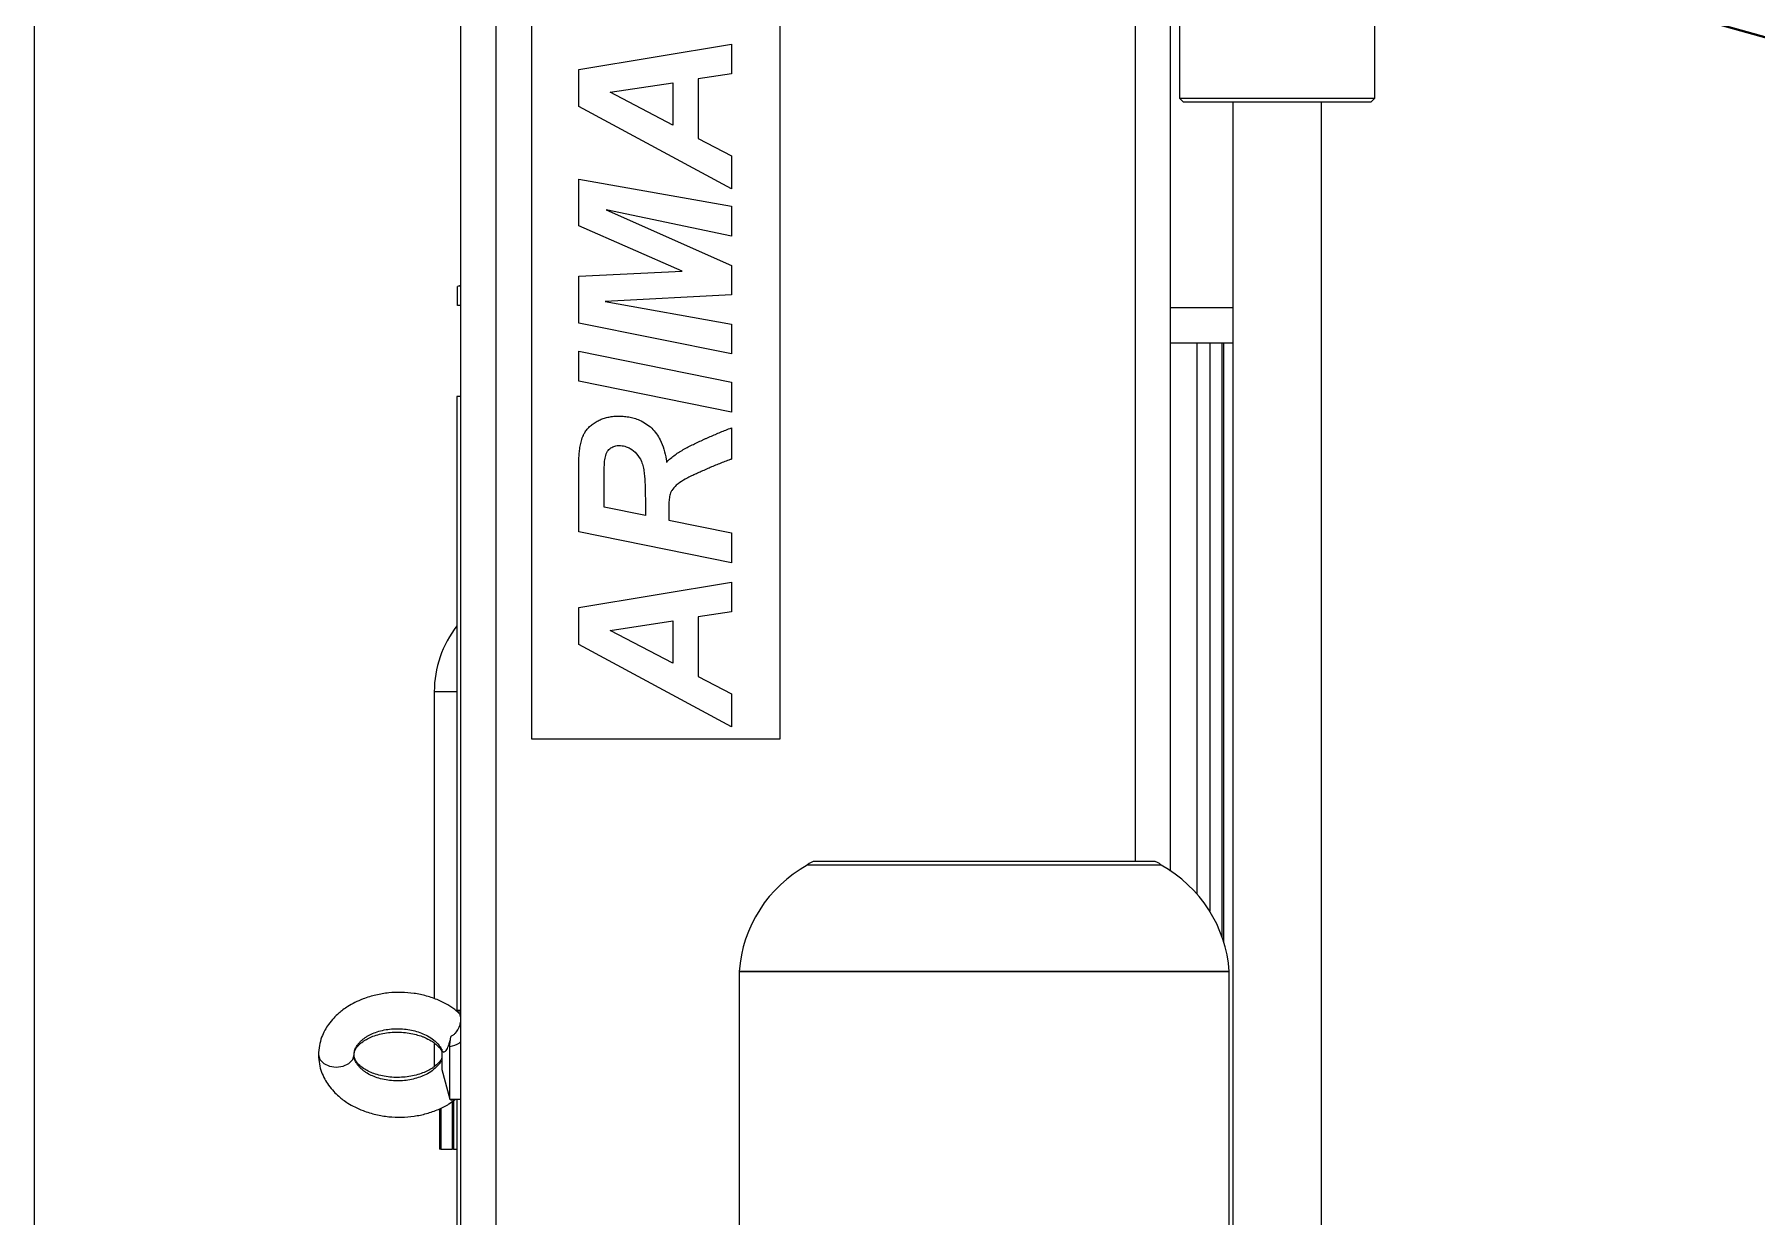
# Model space of a CAD drawing. Header units: centimetres. Extents: x 470464 to 524273, y 49611 to 59074.
# Drawn here: x 505485.43 to 505533.93, y 52584.81 to 52618.11 of the extents above; entities that cross this region are included whole.
import ezdxf

# ---------------------------------------------------------------- set-up
doc = ezdxf.new("R2010")
doc.units = ezdxf.units.CM
doc.header["$MEASUREMENT"] = 0
doc.layers.add('S-COLS-CONC', color=4, linetype='Continuous', lineweight=40)
doc.layers.add('vinç', color=7, linetype='Continuous')

# ---------------------------------------------------------------- blocks, each defined once
blk = doc.blocks.new('ytnytnytnnytytnrmutnebe')
at = {"color": 2, "linetype": 'Continuous', "lineweight": 25}
for p, q in [((416526.352, 68895.715), (416526.352, 68895.753)), ((416527.488, 68895.753), (416526.352, 68895.753)), ((416527.508, 68895.715), (416526.352, 68895.715)), ((416526.352, 68895.715), (416526.352, 68895.403)), ((416528.593, 68895.687), (416527.76, 68895.463)), ((416529.129, 68895.687), (416528.593, 68895.687)), ((416529.344, 68895.903), (416528.676, 68895.903)), ((416528.89, 68895.69), (416528.86, 68895.702)), ((416529.169, 68895.687), (416529.152, 68895.687)), ((416539.24, 68895.903), (416530.589, 68895.903)), ((416539.24, 68895.263), (416539.24, 68895.903)), ((416527.76, 68895.263), (416511.61, 68895.263)), ((416526.352, 68895.365), (416526.352, 68895.403)), ((416527.688, 68895.403), (416526.352, 68895.403)), ((416527.715, 68895.365), (416526.352, 68895.365)), ((416526.352, 68895.365), (416526.352, 68895.263)), ((416527.735, 68895.431), (416527.76, 68895.445)), ((416527.76, 68895.463), (416527.76, 68895.163)), ((416527.76, 68895.463), (416529.232, 68895.463)), ((416530.204, 68895.233), (416530.203, 68895.231)), ((416530.26, 68895.163), (416530.26, 68895.302)), ((416547.56, 68895.263), (416530.26, 68895.263)), ((416547.56, 68895.163), (416547.56, 68895.263)), ((416550.12, 68895.245), (416550.652, 68895.245)), ((416550.12, 68895.163), (416550.12, 68895.245)), ((416550.682, 68895.163), (416550.652, 68895.245)), ((416550.668, 68895.163), (416550.652, 68895.245)), ((416565.01, 68895.163), (416511.61, 68895.163)), ((416518.21, 68894.163), (416565.01, 68894.163)), ((416537.91, 68893.163), (416537.91, 68886.163)), ((416562.91, 68893.163), (416537.91, 68893.163)), ((416538.25, 68887.533), (416540.568, 68891.833)), ((416540.568, 68891.833), (416541.612, 68891.833)), ((416541.612, 68891.833), (416542.327, 68887.533)), ((416542.87, 68887.533), (416543.744, 68891.833)), ((416543.744, 68891.833), (416545.638, 68891.833)), ((416547.115, 68887.533), (416547.989, 68891.833)), ((416548.831, 68891.833), (416547.957, 68887.533)), ((416547.989, 68891.833), (416548.831, 68891.833)), ((416548.756, 68887.533), (416549.625, 68891.833)), ((416549.625, 68891.833), (416550.946, 68891.833)), ((416550.946, 68891.833), (416551.084, 68888.925)), ((416551.084, 68888.925), (416552.362, 68891.833)), ((416552.362, 68891.833), (416553.681, 68891.833)), ((416553.681, 68891.833), (416552.919, 68887.533)), ((416553.411, 68887.533), (416555.728, 68891.833)), ((416555.728, 68891.833), (416556.773, 68891.833)), ((416556.773, 68891.833), (416557.488, 68887.533)), ((416540.043, 68889.186), (416540.968, 68890.951)), ((416540.968, 68890.951), (416541.238, 68889.186)), ((416544.205, 68889.958), (416544.441, 68891.116)), ((416544.441, 68891.116), (416545.452, 68891.116)), ((416550.23, 68891.094), (416549.596, 68887.533)), ((416550.423, 68887.533), (416550.23, 68891.094)), ((416552.821, 68891.061), (416551.25, 68887.533)), ((416552.076, 68887.533), (416552.821, 68891.061)), ((416555.203, 68889.186), (416556.128, 68890.951)), ((416556.128, 68890.951), (416556.398, 68889.186)), ((416544.689, 68889.958), (416544.205, 68889.958)), ((416541.238, 68889.186), (416540.043, 68889.186)), ((416544.071, 68889.297), (416543.712, 68887.533)), ((416544.45, 68889.297), (416544.071, 68889.297)), ((416556.398, 68889.186), (416555.203, 68889.186)), ((416539.668, 68888.47), (416539.176, 68887.533)), ((416541.348, 68888.47), (416539.668, 68888.47)), ((416541.492, 68887.533), (416541.348, 68888.47)), ((416554.829, 68888.47), (416554.337, 68887.533)), ((416556.508, 68888.47), (416554.829, 68888.47)), ((416556.652, 68887.533), (416556.508, 68888.47)), ((416539.176, 68887.533), (416538.25, 68887.533)), ((416542.327, 68887.533), (416541.492, 68887.533)), ((416543.712, 68887.533), (416542.87, 68887.533)), ((416546.674, 68887.533), (416545.792, 68887.533)), ((416547.957, 68887.533), (416547.115, 68887.533)), ((416549.596, 68887.533), (416548.756, 68887.533)), ((416551.25, 68887.533), (416550.423, 68887.533)), ((416552.919, 68887.533), (416552.076, 68887.533)), ((416554.337, 68887.533), (416553.411, 68887.533)), ((416557.488, 68887.533), (416556.652, 68887.533)), ((416531.35, 68887.313), (416521.66, 68887.313)), ((416531.35, 68873.513), (416531.35, 68887.313)), ((416531.357, 68873.514), (416531.357, 68887.313)), ((416537.91, 68886.163), (416562.91, 68886.163)), ((416534.349, 68875.43), (416534.349, 68885.396)), ((416534.46, 68875.663), (416534.46, 68885.163)), ((416565.01, 68876.163), (416534.46, 68876.163)), ((416534.188, 68875.163), (416564.96, 68875.163)), ((416549.06, 68873.413), (416549.06, 68875.163)), ((416550.06, 68873.413), (416550.06, 68875.163)), ((416555.96, 68874.913), (416555.86, 68874.813)), ((416555.86, 68874.813), (416555.86, 68869.513)), ((416559.61, 68874.913), (416555.96, 68874.913)), ((416555.96, 68874.913), (416555.96, 68872.163)), ((416533.531, 68874.413), (416549.06, 68874.413)), ((416549.06, 68874.063), (416533.057, 68874.063)), ((416555.86, 68873.413), (416505.16, 68873.413)), ((416521.66, 68873.513), (416531.35, 68873.513)), ((416532.173, 68873.663), (416549.06, 68873.663)), ((416532.327, 68873.713), (416549.06, 68873.713)), ((416555.96, 68872.163), (416555.96, 68869.413)), ((416505.16, 68870.913), (416555.86, 68870.913)), ((416555.86, 68869.513), (416555.96, 68869.413)), ((416555.96, 68869.413), (416564.56, 68869.413))]:
    blk.add_line(p, q, dxfattribs=at)
at = {"color": 2, "linetype": 'Continuous', "lineweight": 25, "flags": 128}
blk.add_lwpolyline([(416529.01, 68899.163), (416528.876, 68899.125), (416528.762, 68899.017), (416528.686, 68898.855), (416528.659, 68898.663), (416528.686, 68898.472), (416528.762, 68898.31), (416528.876, 68898.201), (416529.01, 68898.163), (416529.01, 68898.163)], dxfattribs=at)
at = {"color": 2, "linetype": 'Continuous', "lineweight": 25}
for centre, radius, start, end in [((416539.24, 68892.903), 3, 51.8751, 90), ((416531.35, 68887.213), 0.1, 86.05, 90), ((416531.102, 68883.622), 3.7, 28.6594, 86.05), ((416534.16, 68885.163), 0.3, 0, 50.9799), ((416531.102, 68877.205), 3.7, 273.95, 331.3406), ((416534.16, 68875.663), 0.3, 309.0201, 0), ((416531.35, 68873.613), 0.1, 270, 273.95)]:
    blk.add_arc(centre, radius, start, end, dxfattribs=at)
for points, knots in [([(416529.01, 68899.163), (416528.923, 68899.159), (416528.758, 68899.15), (416528.528, 68899.084), (416528.329, 68898.994), (416528.145, 68898.879), (416527.983, 68898.747), (416527.848, 68898.607), (416527.739, 68898.472), (416527.637, 68898.323), (416527.531, 68898.135), (416527.417, 68897.874), (416527.321, 68897.554), (416527.259, 68897.189), (416527.244, 68896.827), (416527.274, 68896.468), (416527.347, 68896.116), (416527.464, 68895.785), (416527.603, 68895.511), (416527.714, 68895.364), (416527.76, 68895.302)], [0, 0, 0, 0, 0.059392, 0.113207, 0.161915, 0.205867, 0.25656, 0.297455, 0.329545, 0.365442, 0.41009, 0.461037, 0.535077, 0.605202, 0.67407, 0.742786, 0.812581, 0.88414, 0.951731, 1, 1, 1, 1]), ([(416530.199, 68895.229), (416530.213, 68895.244), (416530.286, 68895.325), (416530.409, 68895.503), (416530.557, 68895.784), (416530.672, 68896.116), (416530.746, 68896.468), (416530.776, 68896.827), (416530.76, 68897.189), (416530.699, 68897.554), (416530.603, 68897.874), (416530.488, 68898.135), (416530.383, 68898.323), (416530.28, 68898.472), (416530.172, 68898.606), (416530.037, 68898.746), (416529.878, 68898.877), (416529.696, 68898.992), (416529.497, 68899.082), (416529.265, 68899.149), (416529.098, 68899.159), (416529.01, 68899.163)], [0, 0, 0, 0, 0.0127921, 0.0668908, 0.1331684, 0.2033372, 0.2717758, 0.3391565, 0.4066856, 0.4754482, 0.5480497, 0.5980064, 0.641787, 0.6769863, 0.7084384, 0.7484619, 0.7980081, 0.8409883, 0.8887154, 0.9415619, 1, 1, 1, 1]), ([(416528.836, 68895.711), (416528.805, 68895.729), (416528.723, 68895.778), (416528.6, 68895.901), (416528.483, 68896.075), (416528.396, 68896.26), (416528.335, 68896.446), (416528.294, 68896.643), (416528.272, 68896.848), (416528.273, 68897.057), (416528.298, 68897.265), (416528.344, 68897.464), (416528.409, 68897.642), (416528.476, 68897.774), (416528.536, 68897.864), (416528.59, 68897.934), (416528.647, 68897.995), (416528.716, 68898.056), (416528.798, 68898.11), (416528.897, 68898.154), (416528.97, 68898.16), (416529.01, 68898.163)], [0, 0, 0, 0, 0.051553, 0.140435, 0.21056, 0.26585, 0.319632, 0.372586, 0.42545, 0.479504, 0.534607, 0.590432, 0.64648, 0.698543, 0.728864, 0.756004, 0.792042, 0.829864, 0.87684, 0.933204, 1, 1, 1, 1]), ([(416528.913, 68895.692), (416528.906, 68895.695), (416528.876, 68895.706), (416528.806, 68895.757), (416528.724, 68895.837), (416528.651, 68895.935), (416528.594, 68896.024), (416528.53, 68896.148), (416528.464, 68896.32), (416528.413, 68896.515), (416528.38, 68896.722), (416528.368, 68896.938), (416528.378, 68897.154), (416528.41, 68897.364), (416528.461, 68897.558), (416528.526, 68897.726), (416528.61, 68897.881), (416528.716, 68898.019), (416528.824, 68898.108), (416528.924, 68898.156), (416528.98, 68898.161), (416529.01, 68898.163)], [0, 0, 0, 0, 0.015484, 0.063825, 0.143264, 0.174317, 0.199769, 0.248836, 0.299899, 0.352728, 0.405963, 0.459188, 0.513177, 0.568287, 0.623429, 0.675606, 0.726545, 0.795087, 0.885575, 0.939425, 1, 1, 1, 1]), ([(416529.01, 68898.163), (416529.041, 68898.16), (416529.097, 68898.155), (416529.176, 68898.117), (416529.243, 68898.068), (416529.302, 68898.012), (416529.352, 68897.955), (416529.401, 68897.888), (416529.455, 68897.8), (416529.517, 68897.672), (416529.578, 68897.497), (416529.622, 68897.299), (416529.647, 68897.09), (416529.651, 68896.875), (416529.632, 68896.663), (416529.595, 68896.464), (416529.551, 68896.314), (416529.511, 68896.206), (416529.459, 68896.085), (416529.393, 68895.966), (416529.31, 68895.854), (416529.233, 68895.773), (416529.162, 68895.715), (416529.118, 68895.697), (416529.102, 68895.691)], [0, 0, 0, 0, 0.06385, 0.118016, 0.163464, 0.200368, 0.236033, 0.262048, 0.290802, 0.340059, 0.393778, 0.447406, 0.500551, 0.553721, 0.606934, 0.658711, 0.706917, 0.729639, 0.753761, 0.821125, 0.864418, 0.913947, 0.969664, 1, 1, 1, 1]), ([(416529.01, 68898.163), (416529.049, 68898.16), (416529.123, 68898.154), (416529.222, 68898.11), (416529.303, 68898.056), (416529.373, 68897.995), (416529.43, 68897.934), (416529.484, 68897.864), (416529.543, 68897.774), (416529.611, 68897.642), (416529.675, 68897.464), (416529.722, 68897.265), (416529.746, 68897.057), (416529.747, 68896.848), (416529.726, 68896.643), (416529.684, 68896.446), (416529.623, 68896.26), (416529.537, 68896.075), (416529.42, 68895.9), (416529.297, 68895.782), (416529.206, 68895.718), (416529.168, 68895.705), (416529.159, 68895.702)], [0, 0, 0, 0, 0.065885, 0.12148, 0.167816, 0.205121, 0.240668, 0.267437, 0.297345, 0.348697, 0.403981, 0.459044, 0.513394, 0.566711, 0.618854, 0.671084, 0.724133, 0.778667, 0.847837, 0.935505, 0.986354, 1, 1, 1, 1]), ([(416529.129, 68895.687), (416529.114, 68895.677), (416529.084, 68895.657), (416529.087, 68895.609), (416529.147, 68895.551), (416529.274, 68895.496), (416529.412, 68895.456), (416529.493, 68895.439), (416529.534, 68895.431)], [0, 0, 0, 0, 0.125283, 0.25065, 0.499979, 0.74899, 0.874389, 1, 1, 1, 1]), ([(416527.735, 68895.431), (416527.74, 68895.407), (416527.748, 68895.374), (416527.757, 68895.348), (416527.76, 68895.341)], [0, 0, 0, 0, 0.713527, 1, 1, 1, 1]), ([(416529.373, 68895.163), (416529.358, 68895.18), (416529.285, 68895.262), (416529.255, 68895.375), (416529.232, 68895.463)], [0, 0, 0, 0, 0.208548, 1, 1, 1, 1]), ([(416529.232, 68895.463), (416529.284, 68895.461), (416529.388, 68895.458), (416529.485, 68895.44), (416529.534, 68895.431)], [0, 0, 0, 0, 0.498896, 1, 1, 1, 1]), ([(416529.534, 68895.431), (416529.546, 68895.408), (416529.568, 68895.361), (416529.64, 68895.284), (416529.749, 68895.215), (416529.858, 68895.171), (416529.915, 68895.165), (416529.929, 68895.163)], [0, 0, 0, 0, 0.1442505, 0.2889302, 0.5878346, 0.8946354, 1, 1, 1, 1]), ([(416530.076, 68895.163), (416530.088, 68895.165), (416530.137, 68895.172), (416530.177, 68895.193), (416530.197, 68895.226), (416530.199, 68895.229)], [0, 0, 0, 0, 0.239596, 0.930052, 1, 1, 1, 1]), ([(416530.227, 68895.26), (416530.226, 68895.245), (416530.224, 68895.207), (416530.215, 68895.18), (416530.209, 68895.163)], [0, 0, 0, 0, 0.404552, 1, 1, 1, 1]), ([(416545.638, 68891.833), (416545.651, 68891.832), (416545.718, 68891.832), (416545.811, 68891.831), (416545.944, 68891.821), (416546.077, 68891.809), (416546.235, 68891.782), (416546.364, 68891.745), (416546.463, 68891.706), (416546.548, 68891.66), (416546.641, 68891.596), (416546.733, 68891.505), (416546.813, 68891.403), (416546.867, 68891.311), (416546.914, 68891.214), (416546.951, 68891.113), (416546.983, 68890.984), (416547.001, 68890.848), (416547.004, 68890.753), (416547.005, 68890.706)], [0, 0, 0, 0, 0.019603, 0.098029, 0.137246, 0.215675, 0.294168, 0.372743, 0.411982, 0.451247, 0.514354, 0.577451, 0.640515, 0.703559, 0.735031, 0.798075, 0.861109, 0.93024, 1, 1, 1, 1]), ([(416545.452, 68891.116), (416545.466, 68891.116), (416545.533, 68891.116), (416545.654, 68891.111), (416545.82, 68891.102), (416545.926, 68891.064), (416545.98, 68891.045)], [0, 0, 0, 0, 0.074731, 0.37375, 0.683009, 1, 1, 1, 1]), ([(416545.98, 68891.045), (416545.991, 68891.038), (416546.039, 68891.008), (416546.113, 68890.938), (416546.17, 68890.819), (416546.175, 68890.734), (416546.178, 68890.693)], [0, 0, 0, 0, 0.094435, 0.401094, 0.709109, 1, 1, 1, 1]), ([(416546.178, 68890.693), (416546.177, 68890.68), (416546.174, 68890.613), (416546.154, 68890.507), (416546.079, 68890.352), (416545.95, 68890.191), (416545.761, 68890.074), (416545.575, 68890.014), (416545.412, 68889.99), (416545.249, 68889.975), (416545.085, 68889.965), (416544.899, 68889.96), (416544.767, 68889.959), (416544.689, 68889.958)], [0, 0, 0, 0, 0.0214944, 0.108221, 0.1710864, 0.2979399, 0.4345879, 0.5230543, 0.6111739, 0.699188, 0.78718, 0.8751744, 1, 1, 1, 1]), ([(416547.005, 68890.706), (416547.004, 68890.693), (416547.003, 68890.626), (416546.997, 68890.506), (416546.974, 68890.374), (416546.94, 68890.245), (416546.888, 68890.105), (416546.796, 68889.937), (416546.669, 68889.775), (416546.513, 68889.642), (416546.315, 68889.522), (416546.072, 68889.429), (416545.855, 68889.382), (416545.732, 68889.364), (416545.703, 68889.36)], [0, 0, 0, 0, 0.019239, 0.096248, 0.173317, 0.211812, 0.288927, 0.387797, 0.486672, 0.5842, 0.681518, 0.819689, 0.958203, 1, 1, 1, 1]), ([(416545.703, 68889.36), (416545.713, 68889.35), (416545.762, 68889.305), (416545.842, 68889.217), (416545.938, 68889.092), (416545.993, 68889.003), (416546.02, 68888.958)], [0, 0, 0, 0, 0.077937, 0.390233, 0.694155, 1, 1, 1, 1]), ([(416544.913, 68889.212), (416544.902, 68889.219), (416544.847, 68889.25), (416544.738, 68889.278), (416544.594, 68889.294), (416544.498, 68889.296), (416544.45, 68889.297)], [0, 0, 0, 0, 0.084052, 0.395605, 0.696329, 1, 1, 1, 1]), ([(416545.32, 68888.658), (416545.314, 68888.67), (416545.286, 68888.73), (416545.218, 68888.861), (416545.135, 68888.992), (416545.029, 68889.12), (416544.963, 68889.172), (416544.913, 68889.212)], [0, 0, 0, 0, 0.057548, 0.287847, 0.636097, 0.72603, 1, 1, 1, 1]), ([(416546.02, 68888.958), (416546.027, 68888.947), (416546.06, 68888.889), (416546.118, 68888.784), (416546.216, 68888.594), (416546.296, 68888.425), (416546.362, 68888.28), (416546.395, 68888.207), (416546.438, 68888.109), (416546.48, 68888.011), (416546.531, 68887.888), (416546.572, 68887.789), (416546.623, 68887.663), (416546.653, 68887.585), (416546.674, 68887.533)], [0, 0, 0, 0, 0.025483, 0.127417, 0.229348, 0.433268, 0.484233, 0.535197, 0.586163, 0.688092, 0.739057, 0.840988, 0.891951, 1, 1, 1, 1]), ([(416545.792, 68887.533), (416545.788, 68887.545), (416545.766, 68887.608), (416545.733, 68887.696), (416545.685, 68887.82), (416545.635, 68887.944), (416545.573, 68888.091), (416545.508, 68888.238), (416545.445, 68888.381), (416545.382, 68888.521), (416545.341, 68888.612), (416545.32, 68888.658)], [0, 0, 0, 0, 0.032775, 0.163908, 0.229461, 0.360567, 0.491671, 0.622775, 0.753873, 0.876937, 1, 1, 1, 1])]:
    blk.add_open_spline(points, degree=3, knots=knots, dxfattribs=at)
blk = doc.blocks.new('fgjdfythgmnfdhjkhg')
at = {"layer": 'S-COLS-CONC', "color": 2}
for p, q in [((416123.71, 68860.313), (416112.21, 68854.963)), ((416158.71, 68860.313), (416123.71, 68860.313)), ((416160.21, 68854.963), (416158.71, 68860.313)), ((416112.21, 68849.963), (416112.21, 68854.963)), ((416160.21, 68849.963), (416160.21, 68854.963)), ((416160.21, 68849.963), (416112.21, 68849.963))]:
    blk.add_line(p, q, dxfattribs=at)
blk = doc.blocks.new('fdjkfgngghvjuylıuloşıj')
at = {"layer": 'vinç', "color": 2}
blk.add_blockref('fgjdfythgmnfdhjkhg', (111, 0), dxfattribs=at)
blk = doc.blocks.new('kgfılojkçoı.k.oup.jhşjı')
at = {"layer": 'vinç', "color": 2, "xscale": -1}
blk.add_blockref('fdjkfgngghvjuylıuloşıj', (832605.92, 0), dxfattribs=at)
blk = doc.blocks.new('fhgdfsdfhgjgfhgd')
at = {"layer": 'vinç', "color": 2}
for name, p in [('ytnytnytnnytytnrmutnebe', (-222, 0)), ('kgfılojkçoı.k.oup.jhşjı', (0, 0))]:
    blk.add_blockref(name, p, dxfattribs=at)

msp = doc.modelspace()

# ---------------------------------------------------------------- linework, layer by layer
at = {"layer": 'vinç', "color": 4}
msp.add_line((505485.428, 50097.11), (505485.428, 58147.11), dxfattribs=at)

# ---------------------------------------------------------------- block references
at = {"layer": 'vinç', "color": 2, "rotation": 90}
msp.add_blockref('fhgdfsdfhgjgfhgd', (574392.592, -363717.645), dxfattribs=at)

doc.saveas('drawing.dxf')
